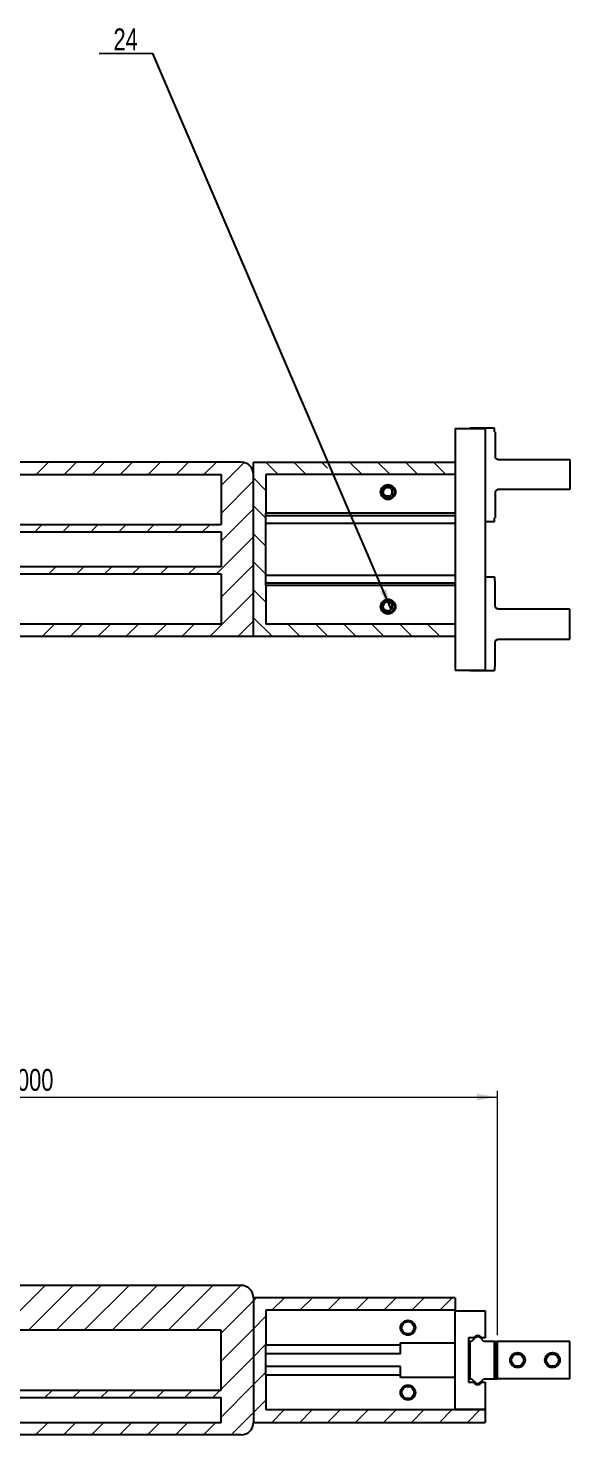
# Model space of a CAD drawing. Header units: millimetres. Extents: x -48 to 1187, y 2 to 839.
# Drawn here: x 419 to 506, y 256.2 to 482.1 of the extents above; entities that cross this region are included whole.
import ezdxf

# ---------------------------------------------------------------- set-up
doc = ezdxf.new("R2010")
doc.units = ezdxf.units.MM
doc.styles.add('SLDTEXTSTYLE0', font='TXT', dxfattribs={"width": 0.75})
doc.dimstyles.new('SLDDIMSTYLE0', dxfattribs={"dimtxt": 0.18, "dimasz": 3.302, "dimexe": 0, "dimexo": 0.0625, "dimgap": 0, "dimtad": 0, "dimtih": 1, "dimtoh": 1, "dimdec": 0, "dimrnd": 1e-09, "dimzin": 0, "dimdsep": 46, "dimtxsty": 'Standard', "dimsah": 1, "dimcen": 0.09, "dimadec": 0, "dimazin": 0, "dimtfac": 3.302, "dimtdec": 0, "dimtofl": 0, "dimtmove": 0, "dimatfit": 3, "dimfxl": 0, "dimfrac": 2, "dimtolj": 1, "dimtzin": 0, "dimarcsym": 0})
doc.dimstyles.new('SLDDIMSTYLE1', dxfattribs={"dimtxt": 3.5, "dimasz": 3.302, "dimexe": 0, "dimexo": 0.0625, "dimgap": 0.875, "dimtad": 1, "dimdec": 4, "dimlfac": 2.5, "dimrnd": 1e-09, "dimzin": 4, "dimdsep": 46, "dimtxsty": 'SLDTEXTSTYLE0', "dimsah": 1, "dimcen": 0.09, "dimadec": 0, "dimazin": 1, "dimtfac": 1, "dimtdec": 4, "dimtofl": 0, "dimtmove": 0, "dimatfit": 3, "dimfxl": 0, "dimfrac": 2, "dimtolj": 1, "dimtzin": 12, "dimarcsym": 0})

# ---------------------------------------------------------------- blocks, each defined once
blk = doc.blocks.new('SW_HATCH_1')
at = {"color": 0, "linetype": 'Continuous', "lineweight": 18}
for p, q in [((265, 36), (267, 38)), ((269.49, 36), (271.49, 38)), ((273.98, 36), (275.98, 38)), ((278.47, 36), (280.47, 38)), ((282.96, 36), (284.96, 38)), ((287.45, 36), (289.45, 38)), ((291.94, 36), (293.94, 38)), ((294.7, 34.27), (298.37, 37.94)), ((303.86, 36), (301.86, 38)), ((308.35, 36), (306.35, 38)), ((311.79, 37.04), (310.84, 38)), ((317.33, 36), (315.33, 38)), ((321.82, 36), (319.82, 38)), ((326.31, 36), (324.31, 38)), ((330.8, 36), (328.8, 38)), ((294.7, 29.78), (299.9, 34.98)), ((301.9, 33.47), (299.9, 35.47)), ((320.71, 33.34), (321.32, 33.96)), ((294.7, 25.29), (299.9, 30.49)), ((301.9, 28.98), (299.9, 30.98)), ((264.78, 26.8), (265.98, 28)), ((269.27, 26.8), (270.47, 28)), ((273.76, 26.8), (274.96, 28)), ((278.25, 26.8), (279.45, 28)), ((282.74, 26.8), (283.94, 28)), ((287.23, 26.8), (288.43, 28)), ((291.72, 26.8), (292.92, 28)), ((293.9, 20), (299.9, 26)), ((301.9, 24.49), (299.9, 26.49)), ((266.96, 20), (268.16, 21.2)), ((271.45, 20), (272.65, 21.2)), ((275.94, 20), (277.14, 21.2)), ((280.43, 20), (281.63, 21.2)), ((284.92, 20), (286.12, 21.2)), ((289.41, 20), (290.61, 21.2)), ((294.7, 16.31), (299.9, 21.51)), ((301.9, 20), (299.9, 22)), ((292.88, 10), (299.9, 17.02)), ((301.9, 15.51), (299.9, 17.51)), ((265.94, 10), (267.94, 12)), ((270.43, 10), (272.43, 12)), ((274.92, 10), (276.92, 12)), ((279.41, 10), (281.41, 12)), ((283.9, 10), (285.9, 12)), ((288.39, 10), (290.39, 12)), ((297.37, 10), (299.9, 12.53)), ((302.92, 10), (299.9, 13.02)), ((307.41, 10), (305.41, 12)), ((311.9, 10), (309.9, 12)), ((316.39, 10), (314.39, 12)), ((320.88, 10), (318.88, 12)), ((325.37, 10), (323.37, 12)), ((329.86, 10), (327.86, 12))]:
    blk.add_line(p, q, dxfattribs=at)
blk = doc.blocks.new('SW_NOTE_0_23')
at = {"color": 0, "linetype": 'Continuous', "lineweight": 0}
for p, q in [((-8.59, 0), (0, 0)), ((0, 0), (-8.59, 0)), ((-8.59, 0), (0, 0)), ((0, 0), (-8.59, 0)), ((-8.59, 0), (0, 0)), ((0, 0), (-8.59, 0))]:
    blk.add_line(p, q, dxfattribs=at)
at = {"color": 0, "linetype": 'Continuous', "lineweight": 0, "insert": (-4.36, 4.04), "char_height": 3.5, "attachment_point": 2, "style": 'SLDTEXTSTYLE0'}
blk.add_mtext('24', dxfattribs=at)
blk = doc.blocks.new('SW_HATCH_2')
at = {"color": 0, "linetype": 'Continuous', "lineweight": 18}
for p, q in [((323.35, 238.04), (316.15, 230.84)), ((327.84, 238.04), (320.64, 230.84)), ((332.33, 238.04), (325.13, 230.84)), ((336.82, 238.04), (329.62, 230.84)), ((341.31, 238.04), (334.11, 230.84)), ((345.8, 238.04), (338.6, 230.84)), ((350.29, 238.04), (343.09, 230.84)), ((354.78, 238.04), (347.58, 230.84)), ((356.8, 235.57), (351.6, 230.37)), ((357.27, 236.04), (356.8, 235.57)), ((361.76, 236.04), (359.76, 234.04)), ((366.25, 236.04), (364.25, 234.04)), ((370.74, 236.04), (368.74, 234.04)), ((375.23, 236.04), (373.23, 234.04)), ((379.72, 236.04), (377.72, 234.04)), ((384.21, 236.04), (382.21, 234.04)), ((388.7, 236.04), (386.7, 234.04)), ((358.8, 233.08), (356.8, 231.08)), ((356.8, 231.08), (351.6, 225.88)), ((358.8, 228.59), (356.8, 226.59)), ((356.8, 226.59), (351.6, 221.39)), ((358.8, 224.1), (356.8, 222.1)), ((356.8, 222.1), (351.6, 216.9)), ((324.51, 221.24), (323.31, 220.04)), ((329, 221.24), (327.8, 220.04)), ((333.49, 221.24), (332.29, 220.04)), ((337.98, 221.24), (336.78, 220.04)), ((342.47, 221.24), (341.27, 220.04)), ((346.96, 221.24), (345.76, 220.04)), ((351.45, 221.24), (350.25, 220.04)), ((358.8, 219.61), (356.8, 217.61)), ((356.8, 217.61), (353.23, 214.04)), ((361.72, 218.04), (359.72, 216.04)), ((366.21, 218.04), (364.21, 216.04)), ((370.7, 218.04), (368.7, 216.04)), ((375.19, 218.04), (373.19, 216.04)), ((379.68, 218.04), (377.68, 216.04)), ((384.17, 218.04), (382.17, 216.04)), ((388.66, 218.04), (386.66, 216.04)), ((393.15, 218.04), (391.15, 216.04)), ((323.8, 216.04), (321.8, 214.04)), ((328.29, 216.04), (326.29, 214.04)), ((332.78, 216.04), (330.78, 214.04)), ((337.27, 216.04), (335.27, 214.04)), ((341.76, 216.04), (339.76, 214.04)), ((346.25, 216.04), (344.25, 214.04)), ((350.74, 216.04), (348.74, 214.04))]:
    blk.add_line(p, q, dxfattribs=at)
blk = doc.blocks.new('_D_2')
at = {"color": 7, "linetype": 'Continuous', "lineweight": 0}
for p, q in [((334.39, 269.23), (334.39, 311.47)), ((334.39, 310.47), (494.39, 310.47)), ((494.39, 272.23), (494.39, 311.47))]:
    blk.add_line(p, q, dxfattribs=at)
at = {"color": 7, "linetype": 'Continuous', "lineweight": 18}
for points in [[(334.39, 310.47), (337.69, 309.96), (337.69, 310.98)], [(494.39, 310.47), (491.09, 310.98), (491.09, 309.96)]]:
    blk.add_solid(points, dxfattribs=at)
at = {"color": 7, "linetype": 'Continuous', "lineweight": 18, "insert": (408.42, 314.98), "char_height": 3.5, "attachment_point": 1, "rotation": 0, "style": 'SLDTEXTSTYLE0'}
blk.add_mtext('400.0000', dxfattribs=at)

msp = doc.modelspace()

# ---------------------------------------------------------------- linework, layer by layer
at = {"color": 7, "linetype": 'Continuous', "lineweight": 25}
for p, q in [((489.912389, 417.819205), (489.912389, 417.899205)), ((490.203629, 417.899205), (489.912389, 417.899205)), ((490.203629, 417.819205), (490.203629, 417.899205)), ((490.767937, 417.899205), (490.203629, 417.899205)), ((491.616231, 417.899205), (490.767937, 417.899205)), ((490.767937, 417.819205), (490.767937, 417.899205)), ((492.181309, 417.899205), (491.616231, 417.899205)), ((491.616231, 417.819205), (491.616231, 417.899205)), ((492.181309, 417.819205), (492.181309, 417.899205)), ((493.872389, 417.899205), (492.181309, 417.899205)), ((493.872389, 417.299205), (493.872389, 417.899205)), ((487.592389, 417.819205), (487.592389, 410.419205)), ((487.592389, 417.819205), (492.392389, 417.819205)), ((492.392389, 417.819205), (492.392389, 379.019205)), ((493.872389, 417.299205), (493.992389, 417.299205)), ((493.992389, 417.299205), (493.992389, 413.259205)), ((453.192389, 412.419205), (357.387023, 412.419204)), ((455.192389, 384.419205), (455.192389, 412.419205)), ((455.192389, 412.419205), (487.592389, 412.419205)), ((494.312389, 412.939205), (494.392389, 412.939205)), ((494.392389, 412.939205), (494.392389, 412.819205)), ((494.392389, 412.819205), (505.992389, 412.819205)), ((505.992389, 412.819205), (505.992389, 408.019205)), ((357.387023, 410.419204), (449.992389, 410.419205)), ((449.992389, 410.419205), (449.992389, 402.419205)), ((455.192389, 384.419205), (455.192389, 410.419205)), ((457.192389, 410.419205), (457.192389, 404.219205)), ((487.592389, 410.419205), (457.192389, 410.419205)), ((487.592389, 410.419205), (487.592389, 404.219205)), ((493.992389, 407.579205), (493.992389, 403.459205)), ((494.392389, 407.899205), (494.312389, 407.899205)), ((505.992389, 408.019205), (494.392389, 408.019205)), ((494.392389, 408.019205), (494.392389, 407.899205)), ((341.775694, 402.419204), (449.992389, 402.419205)), ((487.592389, 404.219205), (457.192389, 404.219205)), ((457.192389, 403.819205), (457.192389, 404.219205)), ((487.592389, 403.819205), (457.192389, 403.819205)), ((457.192389, 402.619205), (457.192389, 403.819205)), ((457.192389, 402.619205), (487.592389, 402.619205)), ((457.192389, 394.219205), (457.192389, 402.619205)), ((487.592389, 404.219205), (487.592389, 392.619205)), ((493.872389, 402.859205), (492.392389, 402.859205)), ((493.992389, 403.459205), (493.872389, 403.459205)), ((493.872389, 402.859205), (493.872389, 403.459205)), ((342.777685, 401.219204), (449.992389, 401.219205)), ((449.992389, 401.219205), (449.992389, 395.619205)), ((449.992389, 395.619205), (342.777686, 395.619204)), ((449.992389, 394.419205), (341.775694, 394.419204)), ((449.992389, 394.419205), (449.992389, 386.419205)), ((487.592389, 394.219205), (457.192389, 394.219205)), ((457.192389, 393.019205), (457.192389, 394.219205)), ((492.392389, 393.979205), (493.872389, 393.979205)), ((493.872389, 393.979205), (493.872389, 393.379205)), ((493.992389, 393.379205), (493.872389, 393.379205)), ((493.992389, 389.259205), (493.992389, 393.379205)), ((457.192389, 393.019205), (487.592389, 393.019205)), ((457.192389, 392.619205), (457.192389, 393.019205)), ((457.192389, 392.619205), (457.192389, 386.419205)), ((487.592389, 392.619205), (457.192389, 392.619205)), ((487.592389, 392.619205), (487.592389, 386.419205)), ((494.392389, 388.939205), (494.312389, 388.939205)), ((494.392389, 388.819205), (494.392389, 388.939205)), ((505.992389, 388.819205), (494.392389, 388.819205)), ((505.992389, 384.019205), (505.992389, 388.819205)), ((449.992389, 386.419205), (357.387023, 386.419204)), ((487.592389, 386.419205), (457.192389, 386.419205)), ((487.592389, 386.419205), (487.592389, 379.019205)), ((455.192389, 384.419205), (357.387023, 384.419204)), ((487.592389, 384.419205), (455.192389, 384.419205)), ((494.392389, 384.019205), (505.992389, 384.019205)), ((494.392389, 383.899205), (494.392389, 384.019205)), ((493.992389, 379.539205), (493.992389, 383.579205)), ((494.312389, 383.899205), (494.392389, 383.899205)), ((493.872389, 379.539205), (493.992389, 379.539205)), ((493.872389, 379.539205), (493.872389, 378.939205)), ((487.592389, 379.019205), (492.392389, 379.019205)), ((489.912389, 379.019205), (489.912389, 378.939205)), ((489.912389, 378.939205), (490.203629, 378.939205)), ((490.203629, 379.019205), (490.203629, 378.939205)), ((490.203629, 378.939205), (490.767937, 378.939205)), ((490.767937, 379.019205), (490.767937, 378.939205)), ((490.767937, 378.939205), (491.616231, 378.939205)), ((491.616231, 379.019205), (491.616231, 378.939205)), ((491.616231, 378.939205), (492.181309, 378.939205)), ((492.181309, 379.019205), (492.181309, 378.939205)), ((492.181309, 378.939205), (493.872389, 378.939205)), ((453.192389, 280.231644), (354.013806, 280.231644)), ((455.192389, 278.231644), (455.192389, 258.231644)), ((487.592389, 278.231644), (455.192389, 278.231644)), ((487.592389, 278.231644), (487.592389, 276.231644)), ((457.192389, 276.231644), (457.192389, 270.631644)), ((487.592389, 276.231644), (457.192389, 276.231644)), ((487.592389, 276.231644), (487.592389, 276.151644)), ((487.592389, 260.311644), (487.592389, 276.151644)), ((487.592389, 276.151644), (492.392389, 276.151644)), ((492.392389, 276.151644), (492.392389, 271.791644)), ((449.992389, 273.031644), (341.285864, 273.031644)), ((449.992389, 263.431644), (449.992389, 273.031644)), ((490.613277, 271.791644), (489.712389, 271.791644)), ((489.712389, 271.791644), (489.712389, 264.671644)), ((489.912389, 271.231644), (489.912389, 265.231644)), ((490.203629, 271.231644), (489.912389, 271.231644)), ((490.767937, 271.79592), (490.203629, 271.231644)), ((492.181309, 271.231644), (491.616231, 271.796131)), ((492.392389, 271.791644), (491.771502, 271.791644)), ((493.872389, 271.231644), (492.181309, 271.231644)), ((493.872389, 265.231644), (493.872389, 271.231644)), ((493.992389, 271.231644), (493.872389, 271.231644)), ((493.992389, 265.231644), (493.992389, 271.231644)), ((493.992389, 271.231644), (494.312389, 271.231644)), ((494.312389, 265.231644), (494.312389, 271.231644)), ((494.392389, 271.231644), (494.312389, 271.231644)), ((494.392389, 265.231644), (494.392389, 271.231644)), ((505.992389, 271.231644), (494.392389, 271.231644)), ((505.992389, 265.231644), (505.992389, 271.231644)), ((478.792389, 270.631644), (457.192389, 270.631644)), ((457.192389, 269.231644), (457.192389, 270.631644)), ((478.792389, 269.231644), (457.192389, 269.231644)), ((457.192389, 267.231644), (457.192389, 269.231644)), ((478.792389, 270.631644), (478.792389, 271.031644)), ((478.792389, 271.031644), (487.592389, 271.031644)), ((478.792389, 269.231644), (478.792389, 270.631644)), ((489.912389, 271.031644), (489.712389, 271.031644)), ((478.792389, 267.231644), (457.192389, 267.231644)), ((457.192389, 265.831644), (457.192389, 267.231644)), ((478.792389, 265.831644), (478.792389, 267.231644)), ((478.792389, 265.831644), (457.192389, 265.831644)), ((457.192389, 265.831644), (457.192389, 260.231644)), ((478.792389, 265.431644), (478.792389, 265.831644)), ((487.592389, 265.431644), (478.792389, 265.431644)), ((489.712389, 265.431644), (489.912389, 265.431644)), ((489.712389, 264.671644), (490.613277, 264.671644)), ((489.912389, 265.231644), (490.203629, 265.231644)), ((490.203629, 265.231644), (490.767937, 264.667368)), ((491.616231, 264.667158), (492.181309, 265.231644)), ((491.771502, 264.671644), (492.392389, 264.671644)), ((492.181309, 265.231644), (493.872389, 265.231644)), ((492.392389, 264.671644), (492.392389, 260.311644)), ((493.992389, 265.231644), (493.872389, 265.231644)), ((493.992389, 265.231644), (494.312389, 265.231644)), ((494.392389, 265.231644), (494.312389, 265.231644)), ((505.992389, 265.231644), (494.392389, 265.231644)), ((340.271165, 262.231644), (449.992389, 262.231644)), ((341.285864, 263.431644), (449.992389, 263.431644)), ((449.992389, 258.231644), (449.992389, 262.231644)), ((487.592389, 260.231644), (457.192389, 260.231644)), ((492.392389, 260.311644), (487.592389, 260.311644)), ((487.592389, 260.311644), (487.592389, 260.231644)), ((492.392389, 260.231644), (487.592389, 260.231644)), ((492.392389, 260.231644), (492.392389, 258.231644)), ((355.104704, 258.231644), (449.992389, 258.231644)), ((455.192389, 258.231644), (492.392389, 258.231644)), ((453.192389, 256.231644), (354.013806, 256.231644))]:
    msp.add_line(p, q, dxfattribs=at)
for centre, radius in [((476.792389, 407.619205), 1.2), ((476.792389, 407.619205), 0.9834), ((476.792389, 389.219205), 1.2), ((476.792389, 389.219205), 0.9834), ((479.992389, 273.431644), 1.2), ((479.992389, 273.431644), 0.9834), ((497.592389, 268.231644), 1.2), ((497.592389, 268.231644), 0.9834), ((503.192389, 268.231644), 1.2), ((503.192389, 268.231644), 0.9834), ((479.992389, 263.031644), 1.2), ((479.992389, 263.031644), 0.9834)]:
    msp.add_circle(centre, radius, dxfattribs=at)
for centre, radius, start, end in [((453.192389, 410.419205), 2, 0.00000038, 90.00000038), ((494.312389, 413.259205), 0.32, 180.00000038, 270.00000038), ((476.792389, 407.619205), 0.8, 121.05409654, 182.29319334), ((476.792389, 407.619205), 0.666667, 281.6635294, 21.75804862), ((494.312389, 407.579205), 0.32, 90.00000038, 180.00000038), ((476.792389, 389.219205), 0.8, 111.12346239, 172.36255918), ((476.792389, 389.219205), 0.666667, 271.73289525, 11.82741447), ((494.312389, 389.259205), 0.32, 180.00000038, 270.00000038), ((494.312389, 383.579205), 0.32, 90.00000038, 180.00000038), ((453.192389, 278.231644), 2, 0, 90), ((491.192389, 271.531644), 0.6348, 24.17831686, 155.82168314), ((491.192189, 271.371644), 0.6, 45.03002741, 134.99838239), ((491.192389, 264.931644), 0.6348, 204.17831686, 335.82168314), ((491.192189, 265.091644), 0.6, 225.00161761, 314.96997259), ((453.192389, 258.231644), 2, 270, 0)]:
    msp.add_arc(centre, radius, start, end, dxfattribs=at)
for points, knots in [([(476.927165, 406.966304), (476.885781, 406.955457), (476.772364, 406.92573), (476.572521, 406.934478), (476.353383, 407.018418), (476.165829, 407.17485), (476.037761, 407.372267), (476.006713, 407.521449), (475.99303, 407.587194)], [0, 0, 0, 0, 0.1004946341, 0.2754117531, 0.4603317081, 0.6432367526, 0.8427717074, 1, 1, 1, 1]), ([(476.379711, 408.304549), (476.456854, 408.333345), (476.615056, 408.392398), (476.875889, 408.378159), (477.116578, 408.283999), (477.301905, 408.113007), (477.384603, 407.960387), (477.409022, 407.875187), (477.411561, 407.86633)], [0, 0, 0, 0, 0.1925938297, 0.3949658763, 0.5999514156, 0.790889073, 0.9782623838, 1, 1, 1, 1]), ([(476.812549, 388.552843), (476.769914, 388.549296), (476.65307, 388.539573), (476.45773, 388.582654), (476.256352, 388.703129), (476.098585, 388.889561), (476.006482, 389.106107), (476.001626, 389.258408), (475.999486, 389.325528)], [0, 0, 0, 0, 0.1004946341, 0.2754117531, 0.460331708, 0.6432367526, 0.8427717073, 1, 1, 1, 1]), ([(476.504086, 389.96545), (476.585039, 389.98051), (476.751054, 390.011395), (477.005524, 389.952388), (477.226368, 389.81813), (477.37943, 389.61774), (477.434569, 389.453144), (477.443929, 389.36501), (477.444902, 389.355848)], [0, 0, 0, 0, 0.1925938297, 0.3949658763, 0.5999514156, 0.7908890731, 0.9782623838, 1, 1, 1, 1])]:
    msp.add_open_spline(points, degree=3, knots=knots, dxfattribs=at)

# ---------------------------------------------------------------- block references
at = {"color": 7, "linetype": 'Continuous', "lineweight": 0}
msp.add_blockref('SW_NOTE_0_23', (439.015152, 478.021515), dxfattribs=at)
at = {"color": 7, "linetype": 'Continuous', "lineweight": 18}
for name, p in [('SW_HATCH_1', (155.29367, 374.419203)), ('SW_HATCH_2', (98.392389, 42.192157))]:
    msp.add_blockref(name, p, dxfattribs=at)

# ---------------------------------------------------------------- dimensions: what is measured, and where the dimension line sits
dim = msp.add_linear_dim(base=(494.392389, 310.472418), p1=(334.392389, 268.231644), p2=(494.392389, 271.231644), angle=0, dimstyle='SLDDIMSTYLE1', dxfattribs=at)
dim.commit()
dim.dimension.update_dxf_attribs({"geometry": '_D_2', "text_midpoint": (418.119383, 310.472418), "dimtype": 160})

# ---------------------------------------------------------------- leaders
at = {"color": 7, "linetype": 'Continuous', "lineweight": 0}
msp.add_leader([(477.316151, 388.806751), (439.015152, 478.021515)], dimstyle='SLDDIMSTYLE0', dxfattribs=at)

doc.saveas('drawing.dxf')
